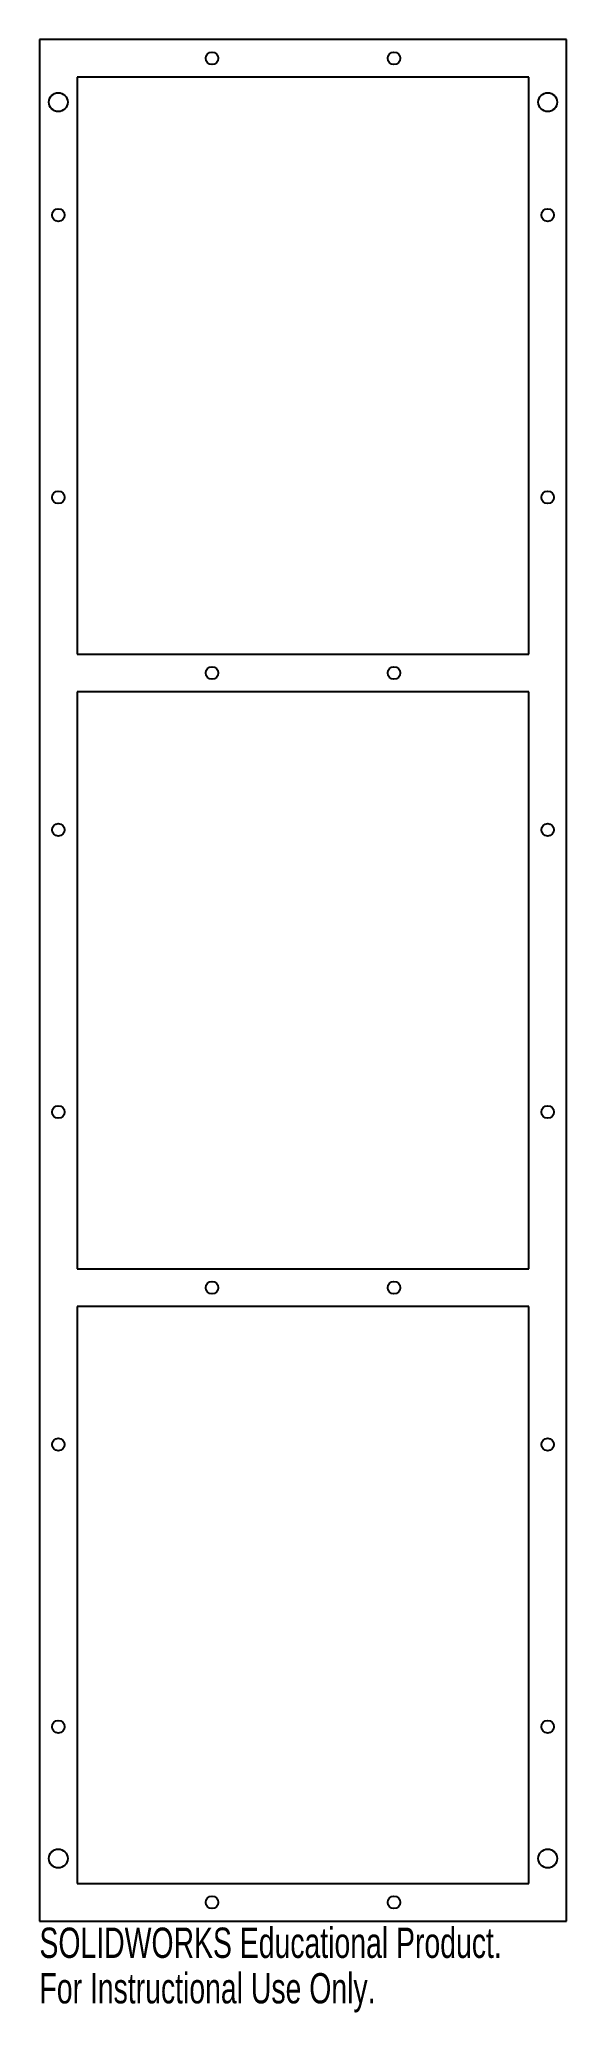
# Model space of a CAD drawing. Header units: millimetres. Extents: x -42 to 42, y -165 to 150.
import ezdxf

# ---------------------------------------------------------------- set-up
doc = ezdxf.new("R2010")
doc.units = ezdxf.units.MM
doc.styles.add('SLDTEXTSTYLE0', font='TXT', dxfattribs={"width": 0.7})

msp = doc.modelspace()

# ---------------------------------------------------------------- linework, layer by layer
at = {"color": 7, "linetype": 'Continuous', "lineweight": 25}
for p, q in [((-42, 150), (-42, -150)), ((42, 150), (-42, 150)), ((42, -150), (42, 150)), ((-36, 144), (-36, 52)), ((36, 144), (-36, 144)), ((36, 52), (36, 144)), ((-36, 52), (36, 52)), ((36, 46), (-36, 46)), ((-36, 46), (-36, -46)), ((36, -46), (36, 46)), ((-36, -46), (36, -46)), ((36, -52), (-36, -52)), ((-36, -52), (-36, -144)), ((36, -144), (36, -52)), ((-36, -144), (36, -144)), ((-42, -150), (42, -150))]:
    msp.add_line(p, q, dxfattribs=at)
for centre, radius in [((-14.5, 147), 1), ((14.5, 147), 1), ((-39, 140), 1.5), ((39, 140), 1.5), ((-39, 122), 1), ((39, 122), 1), ((-39, 77), 1), ((39, 77), 1), ((-14.5, 49), 1), ((14.5, 49), 1), ((-39, 24), 1), ((39, 24), 1), ((-39, -21), 1), ((39, -21), 1), ((-14.5, -49), 1), ((14.5, -49), 1), ((-39, -74), 1), ((39, -74), 1), ((-39, -119), 1), ((39, -119), 1), ((-39, -140), 1.5), ((39, -140), 1.5), ((-14.5, -147), 1), ((14.5, -147), 1)]:
    msp.add_circle(centre, radius, dxfattribs=at)

# ---------------------------------------------------------------- texts
at = {"color": 7, "linetype": 'Continuous', "char_height": 4.8336, "attachment_point": 1, "style": 'SLDTEXTSTYLE0'}
for s, insert in [('SOLIDWORKS Educational Product.', (-42, -151.02)), ('For Instructional Use Only.', (-42, -158.27))]:
    msp.add_mtext(s, dxfattribs=dict(at, insert=insert))

doc.saveas('drawing.dxf')
